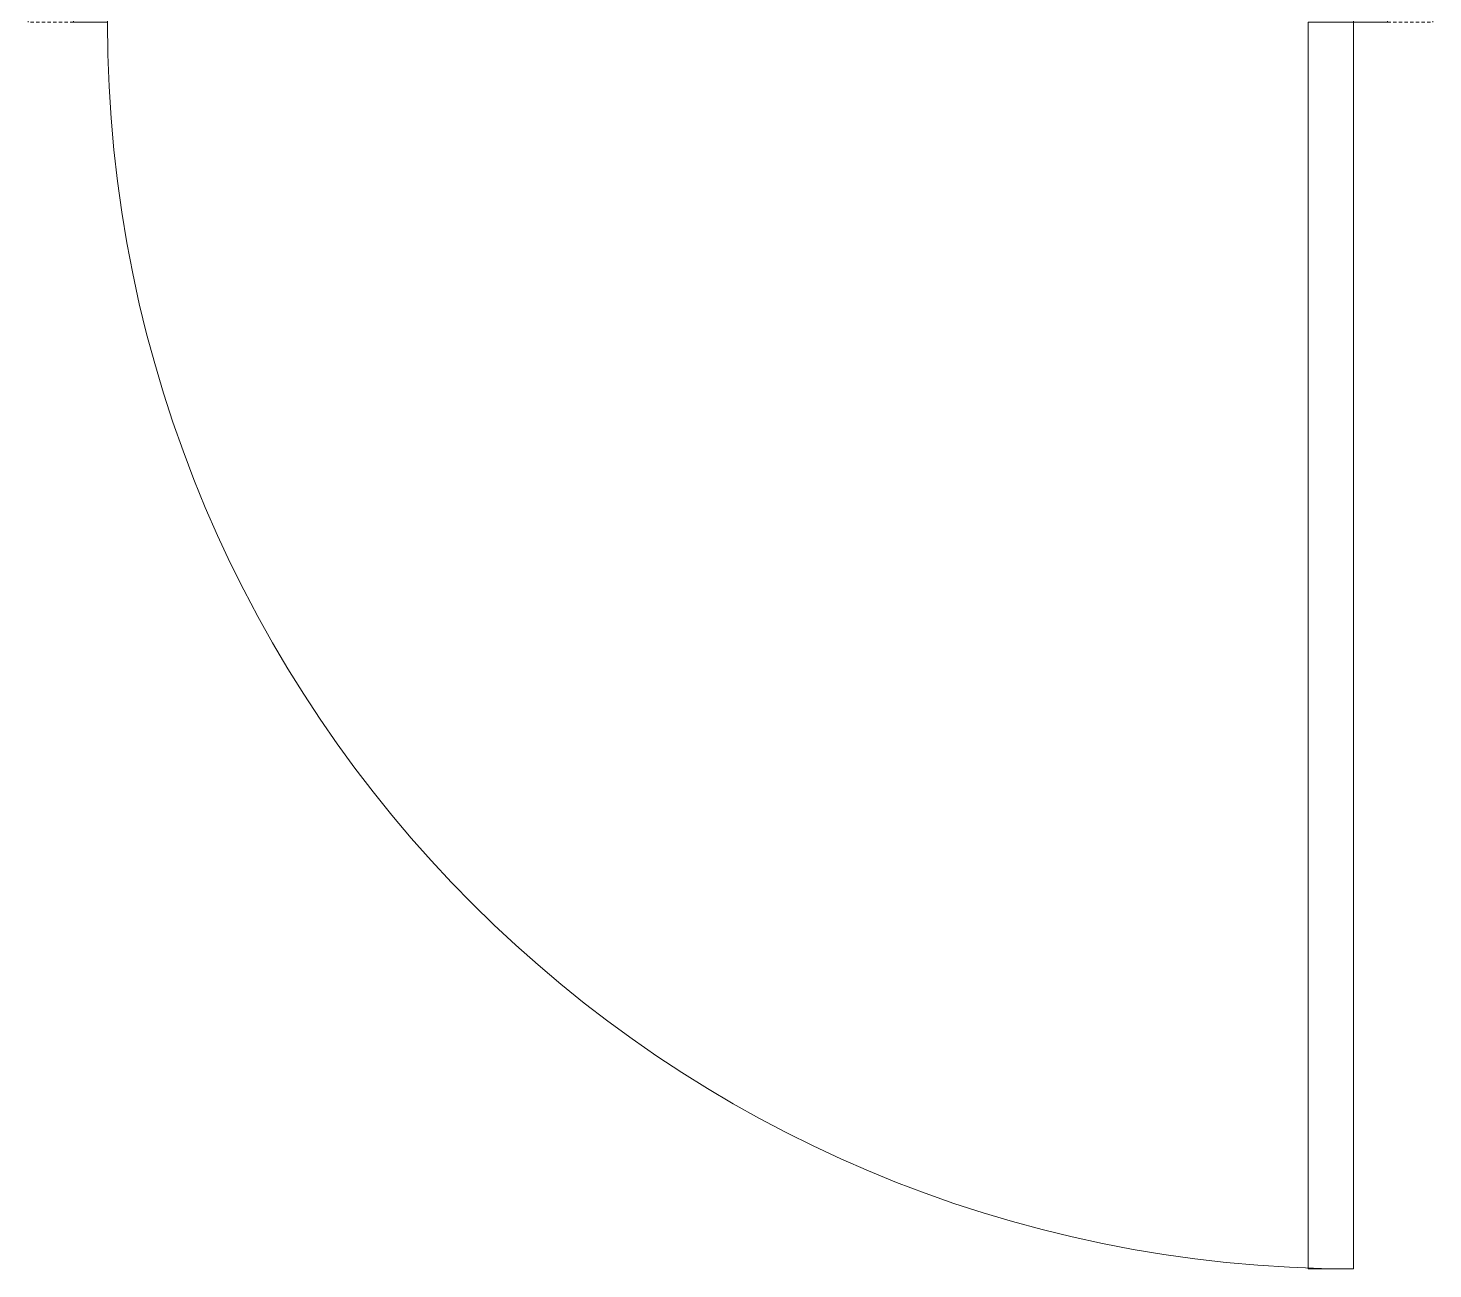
# Model space of a CAD drawing. Header units: millimetres. Extents: x -515342 to 330399, y -224905 to 507333.
# Drawn here: x -372247 to -371007, y 383719 to 384814 of the extents above; entities that cross this region are included whole.
import ezdxf

# ---------------------------------------------------------------- set-up
doc = ezdxf.new("R2010")
doc.units = ezdxf.units.MM
doc.linetypes.add('ASVP_Невидимые', pattern=[5, 3, -2])
doc.layers.add('Двери', color=7, linetype='Continuous', lineweight=0)

# ---------------------------------------------------------------- blocks, each defined once
blk = doc.blocks.new('Дверь_Деревянная_1 полотно - АР_Дверь_Санузел_1100х2000h_полотно__Г_Л 2-10560751-О_АР_П_4__10_050_План 4 этажа')
at = {"layer": 'Двери', "linetype": 'ASVP_Невидимые', "lineweight": 18}
for p, q in [((-620, -145), (-580, -145)), ((620, -145), (580, -145)), ((-620, -215), (-620, -195)), ((620, -215), (620, -195)), ((-580, -215), (-620, -215)), ((580, -215), (620, -215))]:
    blk.add_line(p, q, dxfattribs=at)
at = {"layer": 'Двери', "lineweight": 18}
for p, q in [((-580, -145), (-540, -145)), ((-580, -215), (-580, -145)), ((-540, -145), (-540, -175)), ((540, -145), (540, -175)), ((580, -145), (540, -145)), ((580, -215), (580, -145)), ((-550, -175), (-550, -215)), ((-550, -175), (-540, -175)), ((550, -175), (540, -175)), ((550, -175), (550, -215)), ((-580, -215), (-550, -215)), ((510, -215), (550, -215)), ((510, -215), (510, -1315)), ((580, -215), (550, -215)), ((550, -215), (550, -1315)), ((550, -1315), (510, -1315))]:
    blk.add_line(p, q, dxfattribs=at)
blk.add_arc((550, -215), 1100, 180, 270, dxfattribs=at)

msp = doc.modelspace()

# ---------------------------------------------------------------- block references
at = {"layer": 'Двери'}
msp.add_blockref('Дверь_Деревянная_1 полотно - АР_Дверь_Санузел_1100х2000h_полотно__Г_Л 2-10560751-О_АР_П_4__10_050_План 4 этажа', (-371626.8897, 385034.4886), dxfattribs=at)

doc.saveas('drawing.dxf')
